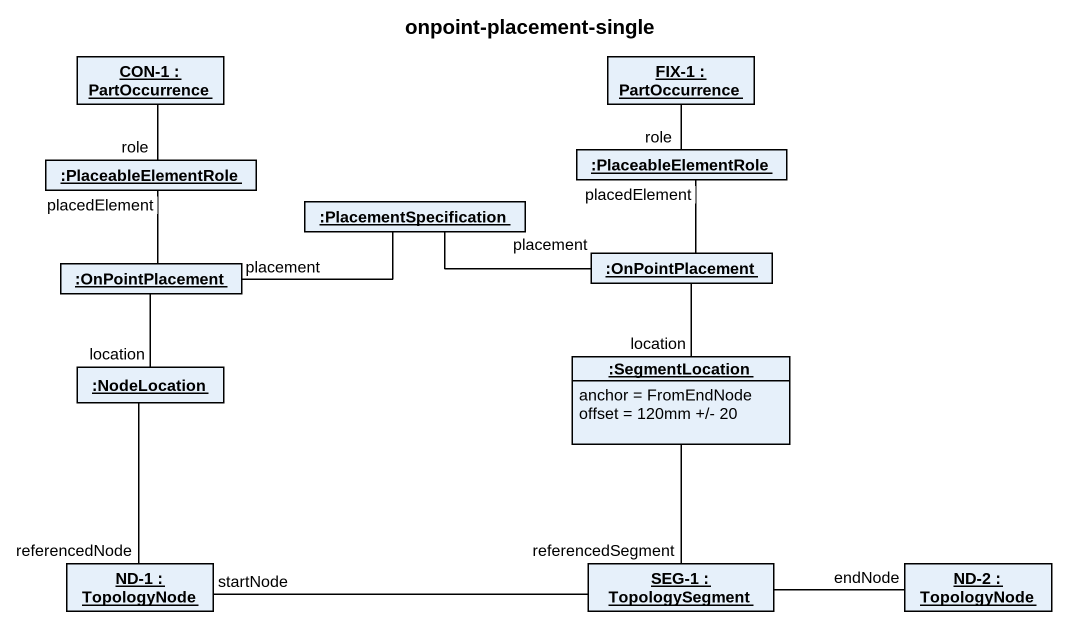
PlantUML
@startuml
title onpoint-placement-single
hide circle
hide empty members
object "CON-1 : PartOccurrence" as CON_1
object "FIX-1 : PartOccurrence" as FIX_1
object ":PlaceableElementRole" as PlaceableElementRole
object ":PlacementSpecification" as PlacementSpecification
object ":PlaceableElementRole" as PlaceableElementRole_2
object ":OnPointPlacement" as OnPointPlacement
object ":OnPointPlacement" as OnPointPlacement_2
object ":NodeLocation" as NodeLocation
object ":SegmentLocation" as SegmentLocation {
  anchor = FromEndNode
  offset = 120mm +/- 20
}
object "ND-1 : TopologyNode" as ND_1
object "SEG-1 : TopologySegment" as SEG_1
object "ND-2 : TopologyNode" as ND_2
CON_1 -- PlaceableElementRole : role
FIX_1 -- PlaceableElementRole_2 : role
PlaceableElementRole -- OnPointPlacement : placedElement
PlacementSpecification -left- OnPointPlacement : placement
PlacementSpecification -right- OnPointPlacement_2 : placement
PlaceableElementRole_2 -- OnPointPlacement_2 : placedElement
OnPointPlacement -- NodeLocation : location
OnPointPlacement_2 -- SegmentLocation : location
NodeLocation -- ND_1 : referencedNode
SegmentLocation -- SEG_1 : referencedSegment
SEG_1 -left- ND_1 : startNode
SEG_1 -right- ND_2 : endNode
@enduml
